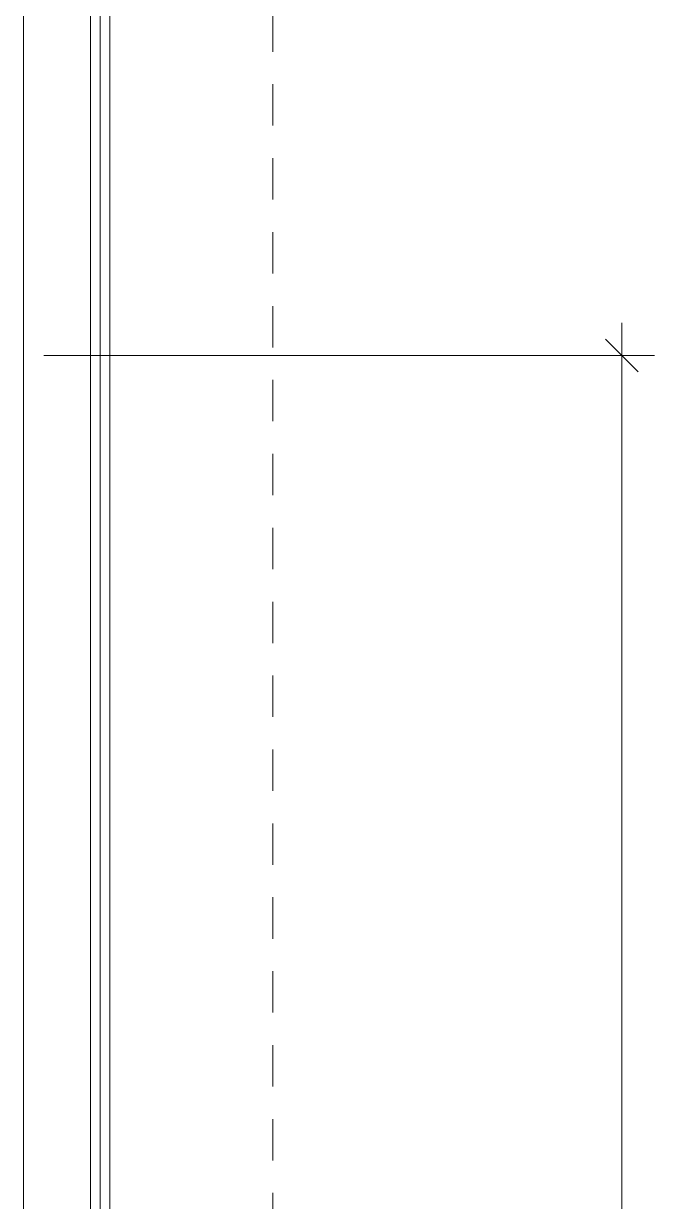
# Model space of a CAD drawing. Header units: millimetres. Extents: x -32 to 1412, y -324 to 2887.
# Drawn here: x 1061.911 to 1063.848, y 1935.524 to 1939.142 of the extents above; entities that cross this region are included whole.
import ezdxf

# ---------------------------------------------------------------- set-up
doc = ezdxf.new("R2010")
doc.units = ezdxf.units.MM
doc.header["$LTSCALE"] = 0.5
doc.linetypes.add('HIDDEN', pattern=[9.525, 6.35, -3.175])
doc.layers.get('0').update_dxf_attribs({"linetype": 'CONTINUOUS'})
doc.layers.add('arquitetura', color=252, linetype='CONTINUOUS', lineweight=5)

# ---------------------------------------------------------------- blocks, each defined once
blk = doc.blocks.new('_OBLIQUE')
at = {"color": 0, "linetype": 'ByBlock'}
blk.add_line((-0.5, -0.5), (0.5, 0.5), dxfattribs=at)

msp = doc.modelspace()

# ---------------------------------------------------------------- linework, layer by layer
at = {"layer": 'arquitetura', "color": 252}
for p, q in [((1062.1762, 1958.5796), (1062.1762, 1931.5691)), ((1062.1162, 1958.5196), (1062.1162, 1931.5691)), ((1062.1462, 1958.5496), (1062.1462, 1931.5691)), ((1061.9112, 1958.0091), (1061.9112, 1931.5811)), ((1063.7478, 1938.2221), (1063.7478, 1934.5952)), ((1061.9737, 1938.1221), (1063.8478, 1938.1221))]:
    msp.add_line(p, q, dxfattribs=at)
at = {"layer": 'arquitetura', "color": 252, "linetype": 'HIDDEN', "ltscale": 0.04}
msp.add_line((1062.6762, 1931.5641), (1062.6762, 1958.5796), dxfattribs=at)

# ---------------------------------------------------------------- block references
at = {"layer": 'arquitetura', "color": 252, "xscale": 0.1, "yscale": 0.1, "zscale": 0.1, "rotation": 89.99999999999955}
msp.add_blockref('_OBLIQUE', (1063.7478, 1938.1221), dxfattribs=at)

doc.saveas('drawing.dxf')
